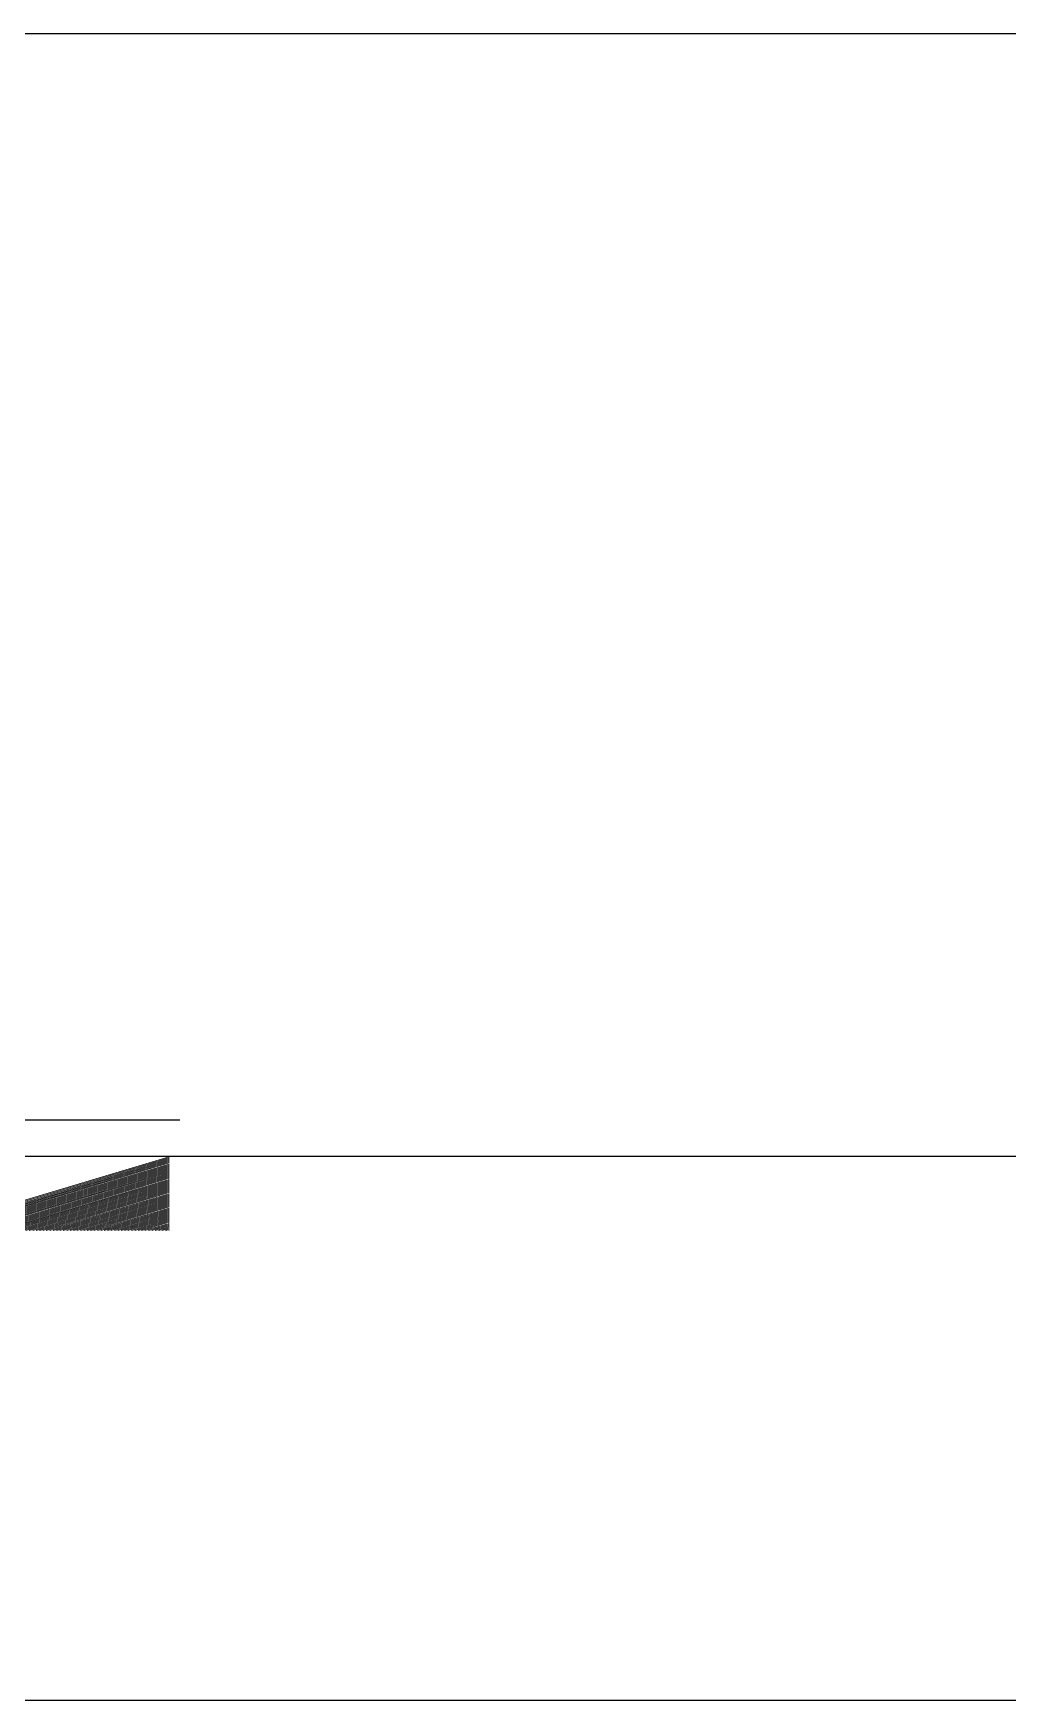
# Model space of a CAD drawing. Extents: x -2377130 to 293730, y -2 to 754590.
# Drawn here: x -2361049 to -2352946, y 512410 to 526270 of the extents above; entities that cross this region are included whole.
import ezdxf

# ---------------------------------------------------------------- set-up
doc = ezdxf.new("R2010")
doc.units = 0
doc.header["$LTSCALE"] = 1000
doc.header["$MEASUREMENT"] = 0
doc.linetypes.add('DOTE', pattern=[2.4200000000000004, 2, -0.2, 0.02, -0.2])
for name, color, linetype in [('A-AXIS-DOTE', 14, 'DOTE'), ('A-LIN-V', 9, 'Continuous'), ('A-SFCE', 30, 'Continuous')]:
    doc.layers.add(name, color=color, linetype=linetype)
doc.layers.add('A-WALL-HATCH', color=8, linetype='Continuous', lineweight=13)

msp = doc.modelspace()

# ---------------------------------------------------------------- hatches: boundary and pattern name
at = {"layer": 'A-WALL-HATCH'}
h = msp.add_hatch(dxfattribs=at)
h.set_pattern_fill('夯实土壤', color=8, scale=40)
h.set_pattern_definition([(45, (-40602172870.57701, -3385484292.547974), (-158.9576044107359, 158.9576044107359), []), (45, (-40602172786.57701, -3385484292.547974), (-158.9576044107359, 158.9576044107359), []), (45, (-40602172702.57701, -3385484292.547974), (-158.9576044107359, 158.9576044107359), []), (135, (-40602172870.57701, -3385484292.547974), (-158.9576044107359, -158.9576044107359), [106, -118.8]), (135, (-40602172828.57701, -3385484250.547974), (-158.9576044107359, -158.9576044107359), [106, -118.8]), (135, (-40602172786.57701, -3385484208.547974), (-158.9576044107359, -158.9576044107359), [106, -118.8])])
h.paths.add_polyline_path([(-2366678.774597163, 516762.4520261625), (-2362894.501220697, 516762.4520261625), (-2362894.501220697, 516317.4520265245), (-2366678.774597162, 516317.4520265246)])
h.paths.add_polyline_path([(-2368791.22541809, 516937.4520265246), (-2366978.774597168, 516937.4520265246), (-2366978.774597168, 516317.4520265246), (-2368791.22541809, 516317.4520265246)])
h.paths.add_polyline_path([(-2362281.22541809, 516317.4520265246), (-2362281.225418079, 516762.4520262777), (-2362894.501220698, 516762.4520262777), (-2362894.501220697, 516317.4520265246)])
h.paths.add_polyline_path([(-2359920, 516317.4520265246), (-2359920, 516937.4520265244), (-2361981.22541809, 516937.4520265246), (-2361981.22541809, 516317.4520265246)])

# ---------------------------------------------------------------- linework, layer by layer
at = {"layer": 'A-AXIS-DOTE', "color": 8, "ltscale": 30}
msp.add_line((-2370176.724205017, 517237.4520265246), (-2359830, 517237.4520265246), dxfattribs=at)
at = {"layer": 'A-AXIS-DOTE', "color": 8}
msp.add_line((-2370176.724205017, 516937.4520265246), (-2359830, 516937.4520265246), dxfattribs=at)
at = {"layer": 'A-LIN-V', "color": 8}
msp.add_lwpolyline([(-2377130, 526270), (-2327650, 526270), (-2327650, 512410), (-2377130, 512410)], close=True, dxfattribs=at)
at = {"layer": 'A-SFCE', "color": 8}
for p, q in [((-2361980.000007628, 516937.4520270014), (-2359920, 516937.4520270014)), ((-2359992.83690659, 516937.4520265246), (-2343710.000007629, 516937.4520265246))]:
    msp.add_line(p, q, dxfattribs=at)

doc.saveas('drawing.dxf')
